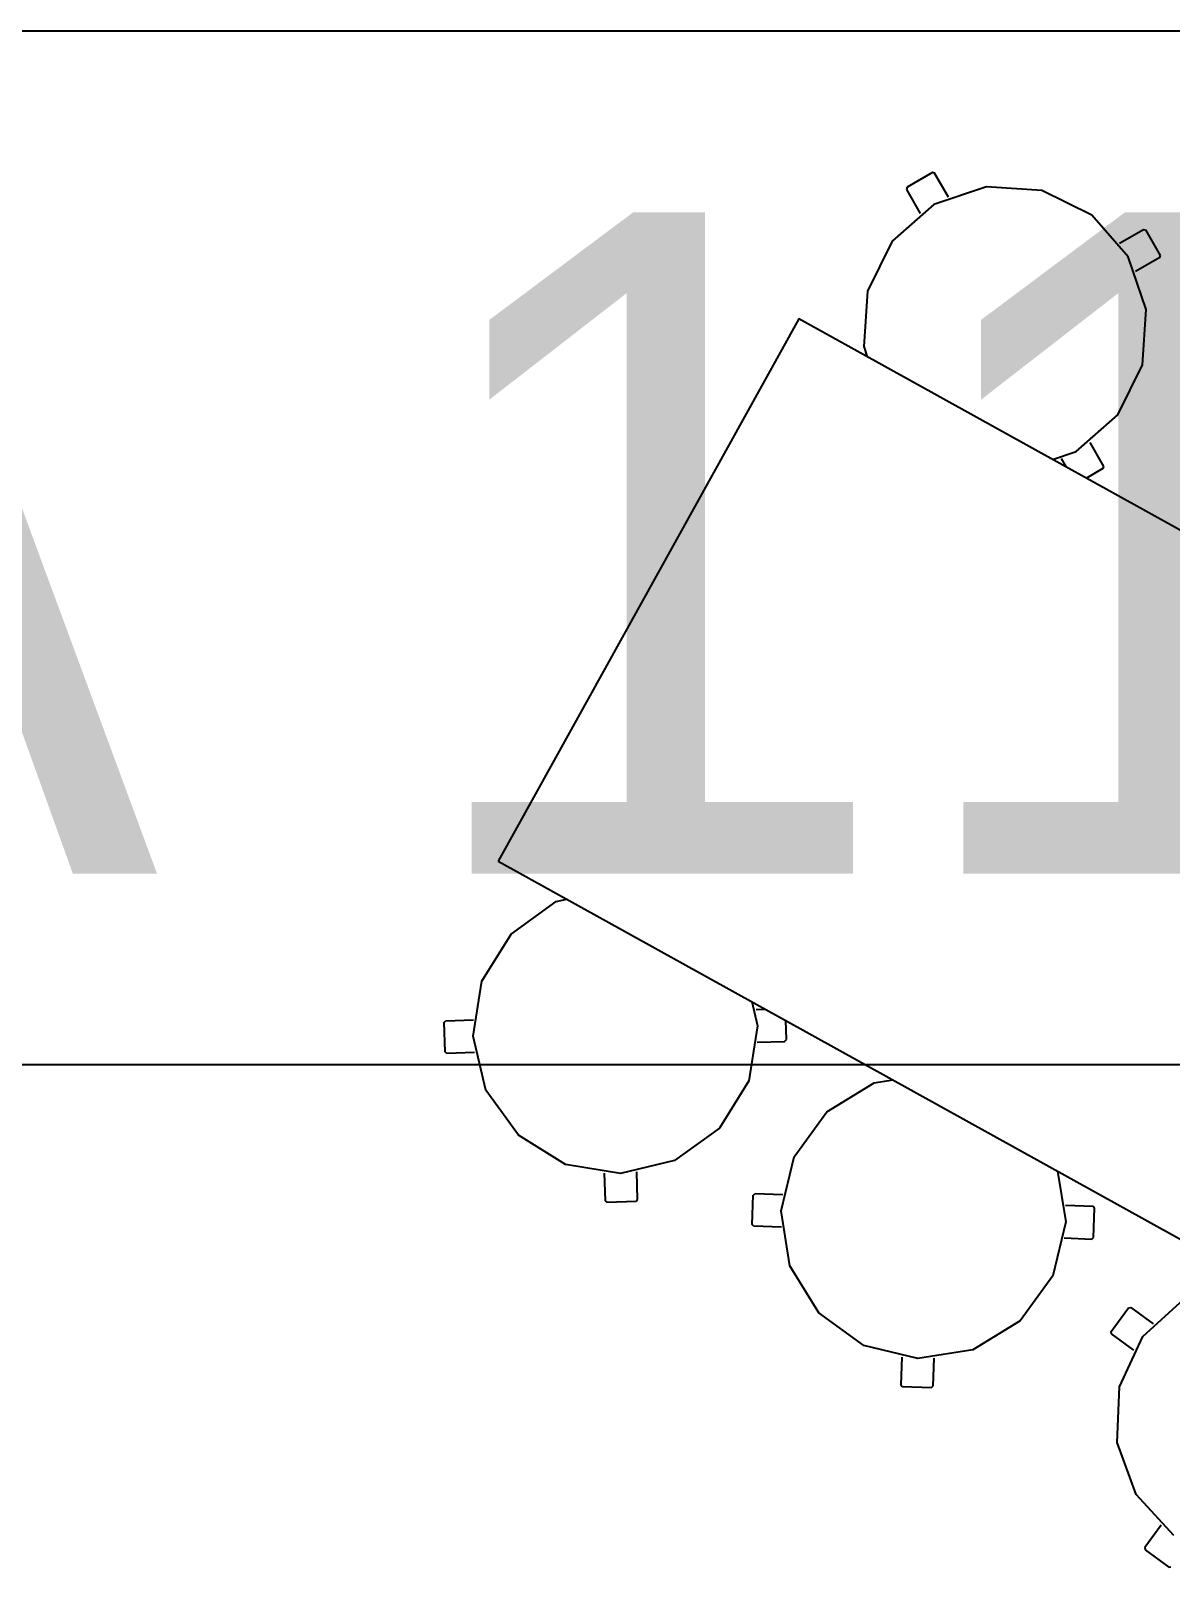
# Model space of a CAD drawing. Header units: metres. Extents: x 2.5 to 42.6, y 0.9 to 31.9.
# Drawn here: x 33.181 to 33.732, y 26.299 to 27.05 of the extents above; entities that cross this region are included whole.
import ezdxf

# ---------------------------------------------------------------- set-up
doc = ezdxf.new("R2010")
doc.units = ezdxf.units.M
for name, color, linetype in [('ARREDI', 9, 'Continuous'), ('WAYFINDING_RIQUADRI', 7, 'Continuous'), ('WAYFINDING_TESTI', 7, 'Continuous')]:
    doc.layers.add(name, color=color, linetype=linetype)

msp = doc.modelspace()

# ---------------------------------------------------------------- linework, layer by layer
at = {"layer": 'ARREDI'}
for points in [[(33.71176, 26.94073), (33.69405, 26.96095), (33.66994, 26.97287), (33.64312, 26.97465), (33.61765, 26.96602), (33.59743, 26.94831), (33.58553, 26.9242), (33.58375, 26.89738), (33.58543, 26.8924)], [(33.60466, 26.9744), (33.60437, 26.97333)], [(33.61695, 26.98148), (33.60467, 26.97439)], [(33.61802, 26.98119), (33.61695, 26.98148)], [(33.62472, 26.96957), (33.61802, 26.98119)], [(33.60437, 26.97332), (33.61107, 26.96171)], [(33.70745, 26.94733), (33.71908, 26.95403)], [(33.71907, 26.95403), (33.72014, 26.95374)], [(33.72015, 26.95374), (33.72723, 26.94146)], [(33.67502, 26.84275), (33.68648, 26.84662), (33.7067, 26.86434), (33.71861, 26.88844), (33.72039, 26.91526), (33.71177, 26.94073)], [(33.72694, 26.94039), (33.71531, 26.93369)], [(33.72723, 26.94146), (33.72693, 26.94039)], [(33.69308, 26.85095), (33.69978, 26.83933)], [(33.6818, 26.83898), (33.67944, 26.8431)], [(33.69978, 26.83933), (33.69949, 26.83826)], [(33.69949, 26.83826), (33.69146, 26.83363)], [(33.46595, 26.49724), (33.43941, 26.50155), (33.41654, 26.51567), (33.40081, 26.53748), (33.39463, 26.56364), (33.39894, 26.59018), (33.41306, 26.61305), (33.43487, 26.62878), (33.43998, 26.62999)], [(33.52957, 26.58033), (33.53235, 26.56857), (33.52806, 26.54202), (33.51392, 26.51915), (33.49211, 26.50343), (33.46594, 26.49723)], [(33.53635, 26.57657), (33.53162, 26.5764)], [(33.38064, 26.57022), (33.3814, 26.57104)], [(33.38115, 26.55605), (33.38065, 26.57022)], [(33.3814, 26.57103), (33.3948, 26.57151)], [(33.54634, 26.56195), (33.54601, 26.57122)], [(33.54559, 26.56114), (33.54635, 26.56196)], [(33.38196, 26.55529), (33.38114, 26.55606)], [(33.39537, 26.55577), (33.38196, 26.5553)], [(33.53218, 26.56066), (33.54558, 26.56113)], [(33.60995, 26.40764), (33.5838, 26.41389), (33.56204, 26.42968), (33.54797, 26.45258), (33.54374, 26.47914), (33.54999, 26.50528), (33.56579, 26.52706), (33.58869, 26.54111), (33.59773, 26.54256)], [(33.45807, 26.4974), (33.45854, 26.48399)], [(33.47429, 26.48455), (33.47381, 26.49796)], [(33.67755, 26.49831), (33.68145, 26.47385), (33.67519, 26.4477), (33.65941, 26.42593), (33.6365, 26.41186), (33.60995, 26.40764)], [(33.52973, 26.47257), (33.53027, 26.48673)], [(33.53028, 26.48673), (33.5311, 26.4875)], [(33.53109, 26.48749), (33.5445, 26.48697)], [(33.45855, 26.48399), (33.45936, 26.48323)], [(33.45936, 26.48323), (33.47353, 26.48373)], [(33.47353, 26.48374), (33.47429, 26.48456)], [(33.6947, 26.48121), (33.6813, 26.48172)], [(33.69546, 26.48039), (33.6947, 26.48121)], [(33.69491, 26.46622), (33.69546, 26.48039)], [(33.53049, 26.47175), (33.52974, 26.47257)], [(33.54389, 26.47124), (33.53049, 26.47175)], [(33.68069, 26.46598), (33.6941, 26.46547)], [(33.6941, 26.46547), (33.69492, 26.46623)], [(33.73372, 26.32198), (33.71554, 26.34178), (33.70631, 26.36703), (33.70747, 26.39389), (33.71881, 26.41827), (33.73862, 26.43645), (33.76387, 26.44567), (33.77323, 26.44527)], [(33.70352, 26.42067), (33.71189, 26.43211)], [(33.71189, 26.43211), (33.71299, 26.43227)], [(33.71299, 26.43227), (33.72381, 26.42436)], [(33.70369, 26.41956), (33.70352, 26.42066)], [(33.71451, 26.41164), (33.70369, 26.41956)], [(33.6021, 26.40838), (33.60159, 26.39498)], [(33.61732, 26.39437), (33.61784, 26.40777)], [(33.60159, 26.39498), (33.60235, 26.39416)], [(33.60234, 26.39416), (33.61651, 26.39362)], [(33.61651, 26.39362), (33.61733, 26.39437)], [(33.72762, 26.32699), (33.7197, 26.31617)], [(33.7197, 26.31616), (33.71987, 26.31506)], [(33.71987, 26.31506), (33.73131, 26.30669)], [(33.73131, 26.30669), (33.7324, 26.30685)]]:
    msp.add_lwpolyline(points, dxfattribs=at)
msp.add_lwpolyline([(33.40684, 26.64835), (34.03705, 26.29905), (34.18249, 26.56147), (33.55229, 26.91077)], close=True, dxfattribs=at)
at = {"layer": 'WAYFINDING_RIQUADRI'}
msp.add_lwpolyline([(32.3, 26.55), (33.9, 26.55), (33.9, 27.05), (32.3, 27.05)], close=True, dxfattribs=at)

# ---------------------------------------------------------------- texts
at = {"layer": 'WAYFINDING_TESTI', "insert": (33.1, 26.8), "char_height": 0.32, "attachment_point": 5}
msp.add_mtext('AULA 119', dxfattribs=at)

doc.saveas('drawing.dxf')
